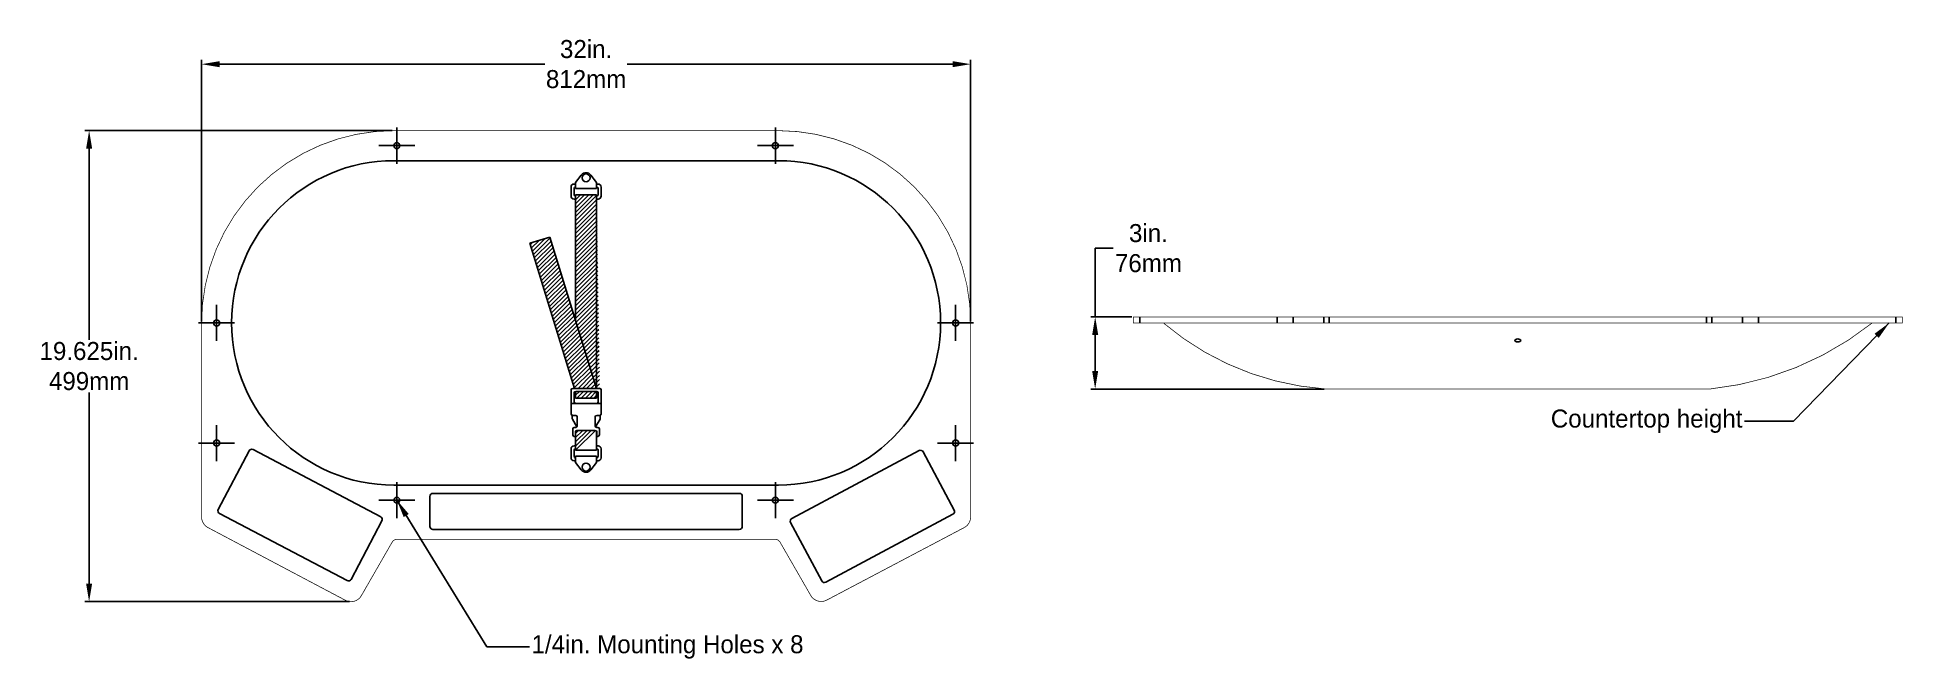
# Model space of a CAD drawing. Extents: x -4.8 to 72.8, y -4.1 to 21.7.
import ezdxf

# ---------------------------------------------------------------- set-up
doc = ezdxf.new("R2010")
doc.units = 0
doc.header["$MEASUREMENT"] = 0
doc.layers.get('0').update_dxf_attribs({"linetype": 'CONTINUOUS'})
doc.layers.get('DEFPOINTS').update_dxf_attribs({"linetype": 'CONTINUOUS'})
doc.dimstyles.get("Standard").update_dxf_attribs({"dimtxt": 0.18, "dimasz": 0.18, "dimexe": 0.18, "dimexo": 0.0625, "dimgap": 0.09, "dimtad": 0, "dimtih": 1, "dimtoh": 1, "dimdec": 4, "dimzin": 0, "dimdsep": 46, "dimtxsty": 'Standard', "dimcen": 0.09, "dimadec": 0, "dimazin": 0, "dimtfac": 1, "dimtdec": 4, "dimtofl": 0, "dimtmove": 0, "dimatfit": 3, "dimfxl": 1, "dimtolj": 1, "dimtzin": 0, "dimarcsym": 0})

# ---------------------------------------------------------------- blocks, each defined once
blk = doc.blocks.new('*D0')
at = {"color": 0, "linetype": 'ByBlock'}
for p, q in [((2.067, 9.913), (2.067, 20.795)), ((2.817, 20.615), (16.352, 20.615)), ((33.317, 20.615), (19.782, 20.615)), ((34.067, 9.913), (34.067, 20.795))]:
    blk.add_line(p, q, dxfattribs=at)
for points in [[(2.817, 20.74), (2.817, 20.49), (2.067, 20.615)], [(33.317, 20.74), (33.317, 20.49), (34.067, 20.615)]]:
    blk.add_solid(points, dxfattribs=at)
at = {"layer": 'DEFPOINTS', "color": 0, "linetype": 'ByBlock'}
for p in [(2.067, 20.615), (2.067, 9.85), (34.067, 9.85)]:
    blk.add_point(p, dxfattribs=at)
at = {"color": 0, "linetype": 'ByBlock', "insert": (18.067, 20.615), "char_height": 0.75, "attachment_point": 5}
blk.add_mtext('\\A1;32in.\\P812mm', dxfattribs=at)
blk = doc.blocks.new('*D1')
at = {"color": 0, "lineweight": -2}
for p, q in [((10.004, 17.85), (-2.792, 17.85)), ((-2.612, 17.1), (-2.612, 9.141)), ((-2.612, -0.998), (-2.612, 6.961)), ((8.22, -1.748), (-2.792, -1.748))]:
    blk.add_line(p, q, dxfattribs=at)
at = {"color": 0}
for points in [[(-2.487, 17.1), (-2.737, 17.1), (-2.612, 17.85)], [(-2.737, -0.998), (-2.487, -0.998), (-2.612, -1.748)]]:
    blk.add_solid(points, dxfattribs=at)
at = {"layer": 'DEFPOINTS', "color": 0}
for p in [(10.067, 17.85), (-2.612, -1.748), (8.282, -1.748)]:
    blk.add_point(p, dxfattribs=at)
at = {"color": 0, "insert": (-2.612, 8.051), "char_height": 0.75, "attachment_point": 5}
blk.add_mtext('\\A1;19.625in.\\P499mm', dxfattribs=at)
blk = doc.blocks.new('*D2')
at = {"color": 0, "linetype": 'ByBlock'}
for p, q in [((39.25, 10.1), (39.25, 12.957)), ((39.25, 12.957), (40, 12.957)), ((40.772, 10.1), (39.07, 10.1)), ((39.25, 7.85), (39.25, 9.35)), ((48.772, 7.1), (39.07, 7.1))]:
    blk.add_line(p, q, dxfattribs=at)
for points in [[(39.125, 9.35), (39.375, 9.35), (39.25, 10.1)], [(39.125, 7.85), (39.375, 7.85), (39.25, 7.1)]]:
    blk.add_solid(points, dxfattribs=at)
at = {"layer": 'DEFPOINTS', "color": 0, "linetype": 'ByBlock'}
for p in [(40.835, 10.1), (39.25, 7.1), (48.835, 7.1)]:
    blk.add_point(p, dxfattribs=at)
at = {"color": 0, "linetype": 'ByBlock', "insert": (41.465, 12.957), "char_height": 0.75, "attachment_point": 5}
blk.add_mtext('\\A1;3in.\\P76mm', dxfattribs=at)

msp = doc.modelspace()

# ---------------------------------------------------------------- hatches: boundary and pattern name
h = msp.add_hatch()
h.set_pattern_fill('ANSI31', style=0)
edge = h.paths.add_edge_path()
edge.add_line((18.63293, 7.12692), (18.07043, 7.12692))
edge.add_line((18.50434, 7.12692), (18.50434, 15.17685))
edge.add_line((18.49813, 7.12692), (17.62934, 9.95171))
edge.add_line((17.62934, 15.17685), (17.62934, 9.95171))
edge.add_line((18.50434, 15.17685), (17.62934, 15.17685))
h = msp.add_hatch()
h.set_pattern_fill('ANSI31', style=0)
edge = h.paths.add_edge_path()
edge.add_line((15.72506, 13.16314), (16.5614, 13.42037))
edge.add_line((16.5614, 13.42037), (18.49695, 7.12724))
edge.add_line((17.5816, 7.12692), (15.72506, 13.16314))
edge.add_line((17.50793, 7.12692), (18.07043, 7.12692))
edge.add_line((18.63293, 7.12692), (18.07043, 7.12692))
h = msp.add_hatch()
h.set_pattern_fill('ANSI31', style=0)
edge = h.paths.add_edge_path()
edge.add_line((18.07043, 7.00192), (17.63293, 7.00192))
edge.add_line((18.07043, 7.00192), (18.50793, 7.00192))
edge.add_line((18.50434, 6.72476), (18.50434, 7.00192))
edge.add_line((18.50434, 6.72476), (17.62934, 6.72476))
edge.add_line((17.62934, 7.00182), (17.62934, 6.72476))
h = msp.add_hatch()
h.set_pattern_fill('ANSI31', style=0)
edge = h.paths.add_edge_path()
edge.add_line((18.44923, 5.37692), (18.07043, 5.37692))
edge.add_arc((18.44923, 5.31442), 0.0625, 0, 90)
edge.add_arc((17.68566, 5.31442), 0.0625, 90, 180)
edge.add_line((17.68566, 5.37692), (18.07043, 5.37692))
edge.add_line((17.62934, 5.34153), (17.62934, 4.55052))
edge.add_line((18.50434, 4.55052), (18.50434, 5.34391))
edge.add_line((17.62934, 4.55052), (18.50434, 4.55052))

# ---------------------------------------------------------------- linework, layer by layer
at = {"color": 7}
for p, q in [((10.19184, 16.47513), (10.19184, 17.97513)), ((25.94184, 16.47513), (25.94184, 17.97513)), ((9.44184, 17.22513), (10.94184, 17.22513)), ((25.19184, 17.22513), (26.69184, 17.22513)), ((26.06684, 16.60013), (10.06684, 16.60013)), ((17.62934, 15.62603), (17.56684, 15.62603)), ((17.62934, 15.68853), (17.86801, 16.00167)), ((17.62934, 15.43853), (17.62934, 15.68853)), ((18.26567, 16.00167), (18.50434, 15.68853)), ((18.50434, 15.43853), (18.50434, 15.68853)), ((18.56684, 15.62603), (18.50434, 15.62603)), ((17.44184, 15.50103), (17.44184, 15.12603)), ((17.56684, 15.43853), (17.56684, 15.18853)), ((17.56684, 15.00103), (17.62934, 15.00103)), ((18.50434, 15.43853), (17.62934, 15.43853)), ((17.62934, 15.17685), (17.62934, 9.95171)), ((18.50434, 15.17685), (17.62934, 15.17685)), ((18.50434, 7.12692), (18.50434, 15.17685)), ((18.50434, 15.00103), (18.56684, 15.00103)), ((18.56684, 15.18853), (18.56684, 15.43853)), ((18.69184, 15.12603), (18.69184, 15.50103)), ((15.72506, 13.16314), (16.5614, 13.42037)), ((16.5614, 13.42037), (18.49695, 7.12724)), ((17.5816, 7.12692), (15.72506, 13.16314)), ((2.69184, 9.10013), (2.69184, 10.60013)), ((33.44184, 9.10013), (33.44184, 10.60013)), ((41.1011, 10.10013), (41.1011, 9.85013)), ((46.81659, 10.10013), (46.81659, 9.85013)), ((47.4838, 10.10013), (47.4838, 9.85013)), ((48.76284, 10.10013), (48.76284, 9.85013)), ((48.97952, 10.10013), (48.97952, 9.85013)), ((64.69041, 10.10013), (64.69041, 9.85013)), ((64.90707, 10.10013), (64.90707, 9.85013)), ((66.18197, 10.10013), (66.18197, 9.85013)), ((66.84857, 10.10013), (66.84857, 9.85013)), ((72.56823, 10.10013), (72.56823, 9.85013)), ((1.94184, 9.85013), (3.44184, 9.85013)), ((3.31684, 9.85013), (3.31684, 9.85013)), ((18.49813, 7.12692), (17.62934, 9.95171)), ((32.69184, 9.85013), (34.19184, 9.85013)), ((32.81684, 9.85013), (32.81684, 9.85013)), ((17.44543, 7.06442), (17.44543, 6.06442)), ((17.50793, 7.12692), (18.07043, 7.12692)), ((17.62934, 7.00182), (17.62934, 6.72476)), ((18.07043, 7.00192), (17.63293, 7.00192)), ((18.63293, 7.12692), (18.07043, 7.12692)), ((18.07043, 7.00192), (18.50793, 7.00192)), ((18.50434, 6.72476), (18.50434, 7.00192)), ((18.69543, 7.06442), (18.69543, 6.06442)), ((17.63293, 6.50192), (17.44543, 6.50192)), ((17.57043, 6.93942), (17.57043, 6.56442)), ((17.57043, 6.77803), (17.62934, 6.77803)), ((18.50434, 6.72476), (17.62934, 6.72476)), ((17.63293, 6.50192), (18.07043, 6.50192)), ((18.50793, 6.50192), (18.07043, 6.50192)), ((18.50434, 6.77803), (18.57043, 6.77803)), ((18.50793, 6.50192), (18.69543, 6.50192)), ((18.57043, 6.93942), (18.57043, 6.56442)), ((2.69184, 4.10013), (2.69184, 5.60013)), ((17.48687, 6.00192), (17.48687, 5.87008)), ((17.49564, 5.83815), (17.6816, 5.52521)), ((17.50793, 6.00192), (17.63293, 6.00192)), ((17.51373, 5.43942), (17.51373, 5.18942)), ((17.63293, 5.50192), (17.57623, 5.50192)), ((17.69543, 5.93942), (17.69543, 5.56442)), ((18.44543, 5.93942), (18.44543, 5.56442)), ((18.64523, 5.83815), (18.45927, 5.52521)), ((18.50434, 5.50192), (18.55867, 5.50192)), ((18.63293, 6.00192), (18.50793, 6.00192)), ((18.62117, 5.43942), (18.62117, 5.18942)), ((18.654, 6.00192), (18.654, 5.87008)), ((33.44184, 4.10013), (33.44184, 5.60013)), ((1.94184, 4.85013), (3.44184, 4.85013)), ((17.62934, 4.73631), (17.56684, 4.73631)), ((17.57623, 5.12692), (17.62316, 5.12692)), ((17.62316, 5.18942), (17.62316, 5.31442)), ((17.62316, 5.18942), (17.62316, 5.12692)), ((17.62934, 5.34153), (17.62934, 4.55052)), ((17.68566, 5.37692), (18.07043, 5.37692)), ((18.44923, 5.37692), (18.07043, 5.37692)), ((18.50434, 4.55052), (18.50434, 5.34391)), ((18.56684, 4.73631), (18.50434, 4.73631)), ((18.51173, 5.18942), (18.51173, 5.31442)), ((18.51173, 5.18942), (18.51173, 5.12692)), ((18.55867, 5.12692), (18.51173, 5.12692)), ((32.69184, 4.85013), (34.19184, 4.85013)), ((2.7612, 2.09131), (4.04264, 4.5245)), ((4.21149, 4.57685), (9.52026, 1.78097)), ((17.44184, 4.61131), (17.44184, 4.23631)), ((17.56684, 4.54881), (17.56684, 4.29881)), ((17.56684, 4.11131), (17.62934, 4.11131)), ((17.62934, 4.55052), (18.50434, 4.55052)), ((17.62934, 4.29881), (18.50434, 4.29881)), ((17.62934, 4.29881), (17.62934, 4.04881)), ((17.86801, 3.73567), (17.62934, 4.04881)), ((18.50434, 4.04881), (18.26567, 3.73567)), ((18.50434, 4.29881), (18.50434, 4.04881)), ((18.50434, 4.11131), (18.56684, 4.11131)), ((18.56684, 4.29881), (18.56684, 4.54881)), ((18.69184, 4.23631), (18.69184, 4.61131)), ((26.62732, 1.71052), (31.92019, 4.5364)), ((32.08933, 4.485), (33.38452, 2.05911)), ((10.19184, 1.72513), (10.19184, 3.22513)), ((25.94184, 1.72513), (25.94184, 3.22513)), ((9.44184, 2.47513), (10.94184, 2.47513)), ((10.06684, 3.10013), (26.06684, 3.10013)), ((11.56684, 1.38014), (11.56684, 2.63014)), ((11.69184, 2.75514), (18.06684, 2.75514)), ((18.06684, 2.75514), (24.44184, 2.75514)), ((24.56684, 2.63014), (24.56684, 1.38014)), ((25.19184, 2.47513), (26.69184, 2.47513)), ((8.12232, -0.87342), (2.81355, 1.92246)), ((9.57261, 1.61212), (8.29117, -0.82106)), ((33.33313, 1.88997), (28.04026, -0.93591)), ((24.44184, 1.25514), (11.69184, 1.25514)), ((27.87112, -0.88452), (26.57593, 1.54138))]:
    msp.add_line(p, q, dxfattribs=at)
at = {"color": 7, "const_width": 0.03}
msp.add_lwpolyline([(2.06684, 9.85013), (2.06684, 1.77624, 0.27786141), (2.33299, 1.33429), (8.04848, -1.69008, 0.40384386), (8.71569, -1.49755), (9.99473, 0.72483, -0.26831542), (10.21141, 0.85013), (25.92229, 0.85013, -0.26828643), (26.13896, 0.72485), (27.41385, -1.48976, 0.4034309), (28.08045, -1.68255), (33.80012, 1.33443, 0.27821482), (34.06684, 1.77668), (34.06684, 9.85013, 0.41421356), (26.06684, 17.85013), (10.06684, 17.85013, 0.41421356)], format="xyb", close=True, dxfattribs=at)
msp.add_lwpolyline([(40.83496, 9.85013), (72.83496, 9.85013), (72.83496, 10.10013), (40.83496, 10.10013)], close=True, dxfattribs=at)
msp.add_lwpolyline([(42.08496, 9.85013, 0.15998884), (48.83496, 7.10013), (64.83496, 7.10013, 0.14310157), (71.58496, 9.85013)], format="xyb", dxfattribs=at)
at = {"color": 7}
for centre, radius in [((10.19184, 17.22513), 0.125), ((25.94184, 17.22513), 0.125), ((18.06684, 15.88722), 0.16445), ((2.69184, 9.85013), 0.125), ((33.44184, 9.85013), 0.125), ((2.69184, 4.85013), 0.125), ((33.44184, 4.85013), 0.125), ((18.06684, 3.85013), 0.16445), ((10.19184, 2.47513), 0.125), ((25.94184, 2.47513), 0.125)]:
    msp.add_circle(centre, radius, dxfattribs=at)
for centre, radius, start, end in [((10.06684, 9.85013), 6.75, 90, 180), ((26.06684, 9.85013), 6.75, 360, 90), ((17.56684, 15.50103), 0.125, 90, 180), ((18.06684, 15.85013), 0.25, 37.3136627, 142.6863373), ((18.56684, 15.50103), 0.125, 0, 90), ((17.56684, 15.12603), 0.125, 180, 270), ((17.62934, 15.43853), 0.0625, 90, 180), ((17.62934, 15.18853), 0.0625, 180, 270), ((18.50434, 15.43853), 0.0625, 0, 90), ((18.50434, 15.18853), 0.0625, 270, 0), ((18.56684, 15.12603), 0.125, 270, 0), ((10.06684, 9.85013), 6.75, 180, 270), ((26.06684, 9.85013), 6.75, 270, 0), ((17.50793, 7.06442), 0.0625, 90, 180), ((17.63293, 6.93942), 0.0625, 90, 180), ((18.50793, 6.93942), 0.0625, 0, 90), ((18.63293, 7.06442), 0.0625, 0, 90), ((17.63293, 6.56442), 0.0625, 180, 270), ((18.50793, 6.56442), 0.0625, 270, 0), ((17.50793, 6.06442), 0.0625, 180, 270), ((17.54937, 5.87008), 0.0625, 180, 210.7199976), ((17.57623, 5.43942), 0.0625, 90, 180), ((17.63293, 5.93942), 0.0625, 0, 90), ((17.63293, 5.56442), 0.0625, 270, 0), ((18.50793, 5.93942), 0.0625, 90, 180), ((18.50793, 5.56442), 0.0625, 180, 270), ((18.55867, 5.43942), 0.0625, 0, 90), ((18.63293, 6.06442), 0.0625, 270, 0), ((18.5915, 5.87008), 0.0625, 329.2800024, 0), ((17.56684, 4.61131), 0.125, 90, 180), ((17.57623, 5.18942), 0.0625, 180, 270), ((17.68566, 5.31442), 0.0625, 90, 180), ((18.44923, 5.31442), 0.0625, 0, 90), ((18.55867, 5.18942), 0.0625, 270, 360), ((18.56684, 4.61131), 0.125, 0, 90), ((4.15324, 4.46625), 0.125, 62.22635, 152.22635), ((17.56684, 4.23631), 0.125, 180, 270), ((17.62934, 4.54881), 0.0625, 90, 180), ((17.62934, 4.29881), 0.0625, 180, 270), ((18.50434, 4.54881), 0.0625, 0, 90), ((18.50434, 4.29881), 0.0625, 270, 0), ((18.56684, 4.23631), 0.125, 270, 0), ((31.97906, 4.42613), 0.125, 28.0979031, 118.0979031), ((18.06684, 3.88722), 0.25, 217.3136627, 322.6863373), ((11.69184, 2.63014), 0.125, 90, 180), ((24.44184, 2.63014), 0.125, 0, 90), ((2.8718, 2.03306), 0.125, 152.22635, 242.22635), ((9.46202, 1.67037), 0.125, 332.22635, 62.22635), ((26.6862, 1.60025), 0.125, 118.0979031, 208.0979031), ((33.27425, 2.00023), 0.125, 298.0979031, 28.0979031), ((11.69184, 1.38014), 0.125, 180, 270), ((24.44184, 1.38014), 0.125, 270, 0), ((8.18057, -0.76282), 0.125, 242.22635, 332.22635), ((27.98139, -0.82564), 0.125, 208.0979031, 298.0979031)]:
    msp.add_arc(centre, radius, start, end, dxfattribs=at)
msp.add_ellipse((56.83496, 9.12052), major_axis=(0.12501, 0), ratio=0.49958261, dxfattribs=at)

# ---------------------------------------------------------------- texts
at = {"color": 7, "char_height": 0.75}
for s, insert, attachment_point in [('\\A1;Countertop height', (66.18196, 5.75823), 6), ('1/4in. Mounting Holes x 8', (15.79549, -3.63274), 4)]:
    msp.add_mtext(s, dxfattribs=dict(at, insert=insert, attachment_point=attachment_point))

# ---------------------------------------------------------------- dimensions: what is measured, and where the dimension line sits
at = {"color": 7}
dim = msp.add_linear_dim(base=(2.06684, 20.61466), p1=(34.06684, 9.85013), p2=(2.06684, 9.85013), text='32in.\\P812mm', dimstyle='Standard', override={"dimtxt": 0.75, "dimasz": 0.75, "dimcen": 0.75}, dxfattribs=at)
dim.commit()
dim.dimension.update_dxf_attribs({"geometry": '*D0', "text_midpoint": (18.06684, 20.61466)})
dim = msp.add_linear_dim(base=(-2.61161, -1.74814), p1=(10.06684, 17.85013), p2=(8.28233, -1.74814), angle=90, text='19.625in.\\P499mm', dimstyle='Standard', override={"dimtxt": 0.75, "dimasz": 0.75, "dimcen": 0.75}, dxfattribs=at)
dim.commit()
dim.dimension.update_dxf_attribs({"geometry": '*D1', "text_midpoint": (-2.61161, 8.05099)})
dim = msp.add_linear_dim(base=(39.25022, 7.10013), p1=(40.83496, 10.10013), p2=(48.83496, 7.10013), angle=90, text='3in.\\P76mm', dimstyle='Standard', override={"dimtxt": 0.75, "dimasz": 0.75, "dimcen": 0.75}, dxfattribs=at)
dim.commit()
dim.dimension.update_dxf_attribs({"geometry": '*D2', "text_midpoint": (41.46522, 12.95676), "dimtype": 160})

# ---------------------------------------------------------------- leaders
for points in [[(72.2891, 9.85013), (68.30306, 5.75823), (66.27196, 5.75823)], [(10.19184, 2.47513), (13.93056, -3.63274), (15.70549, -3.63274)]]:
    msp.add_leader(points, dimstyle='Standard', override={"dimtxt": 0.75, "dimasz": 0.75, "dimcen": 0.75}, dxfattribs=at)

doc.saveas('drawing.dxf')
